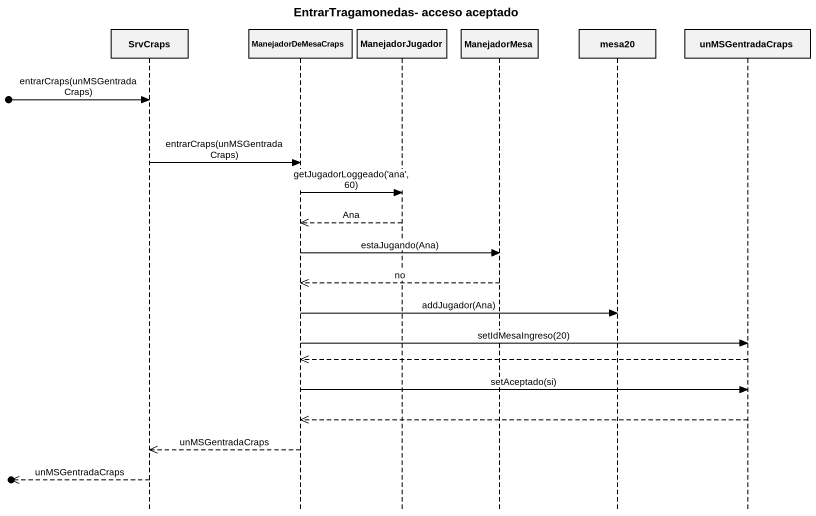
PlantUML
@startuml
title EntrarTragamonedas- acceso aceptado
hide footbox
participant SrvCraps
participant ManejadorDeMesaCraps
participant ManejadorJugador
participant ManejadorMesa
participant mesa20
participant unMSGentradaCraps

[o-> SrvCraps : entrarCraps(unMSGentradaCraps)
SrvCraps -> ManejadorDeMesaCraps : entrarCraps(unMSGentradaCraps)
ManejadorDeMesaCraps -> ManejadorJugador : getJugadorLoggeado('ana', 60)
ManejadorJugador -->> ManejadorDeMesaCraps : Ana
ManejadorDeMesaCraps -> ManejadorMesa : estaJugando(Ana)
ManejadorMesa -->> ManejadorDeMesaCraps : no
ManejadorDeMesaCraps -> mesa20 : addJugador(Ana)
ManejadorDeMesaCraps -> unMSGentradaCraps : setIdMesaIngreso(20)
unMSGentradaCraps -->> ManejadorDeMesaCraps
ManejadorDeMesaCraps -> unMSGentradaCraps : setAceptado(si)
unMSGentradaCraps -->> ManejadorDeMesaCraps
ManejadorDeMesaCraps -->> SrvCraps : unMSGentradaCraps
[o<<-- SrvCraps : unMSGentradaCraps
@enduml
